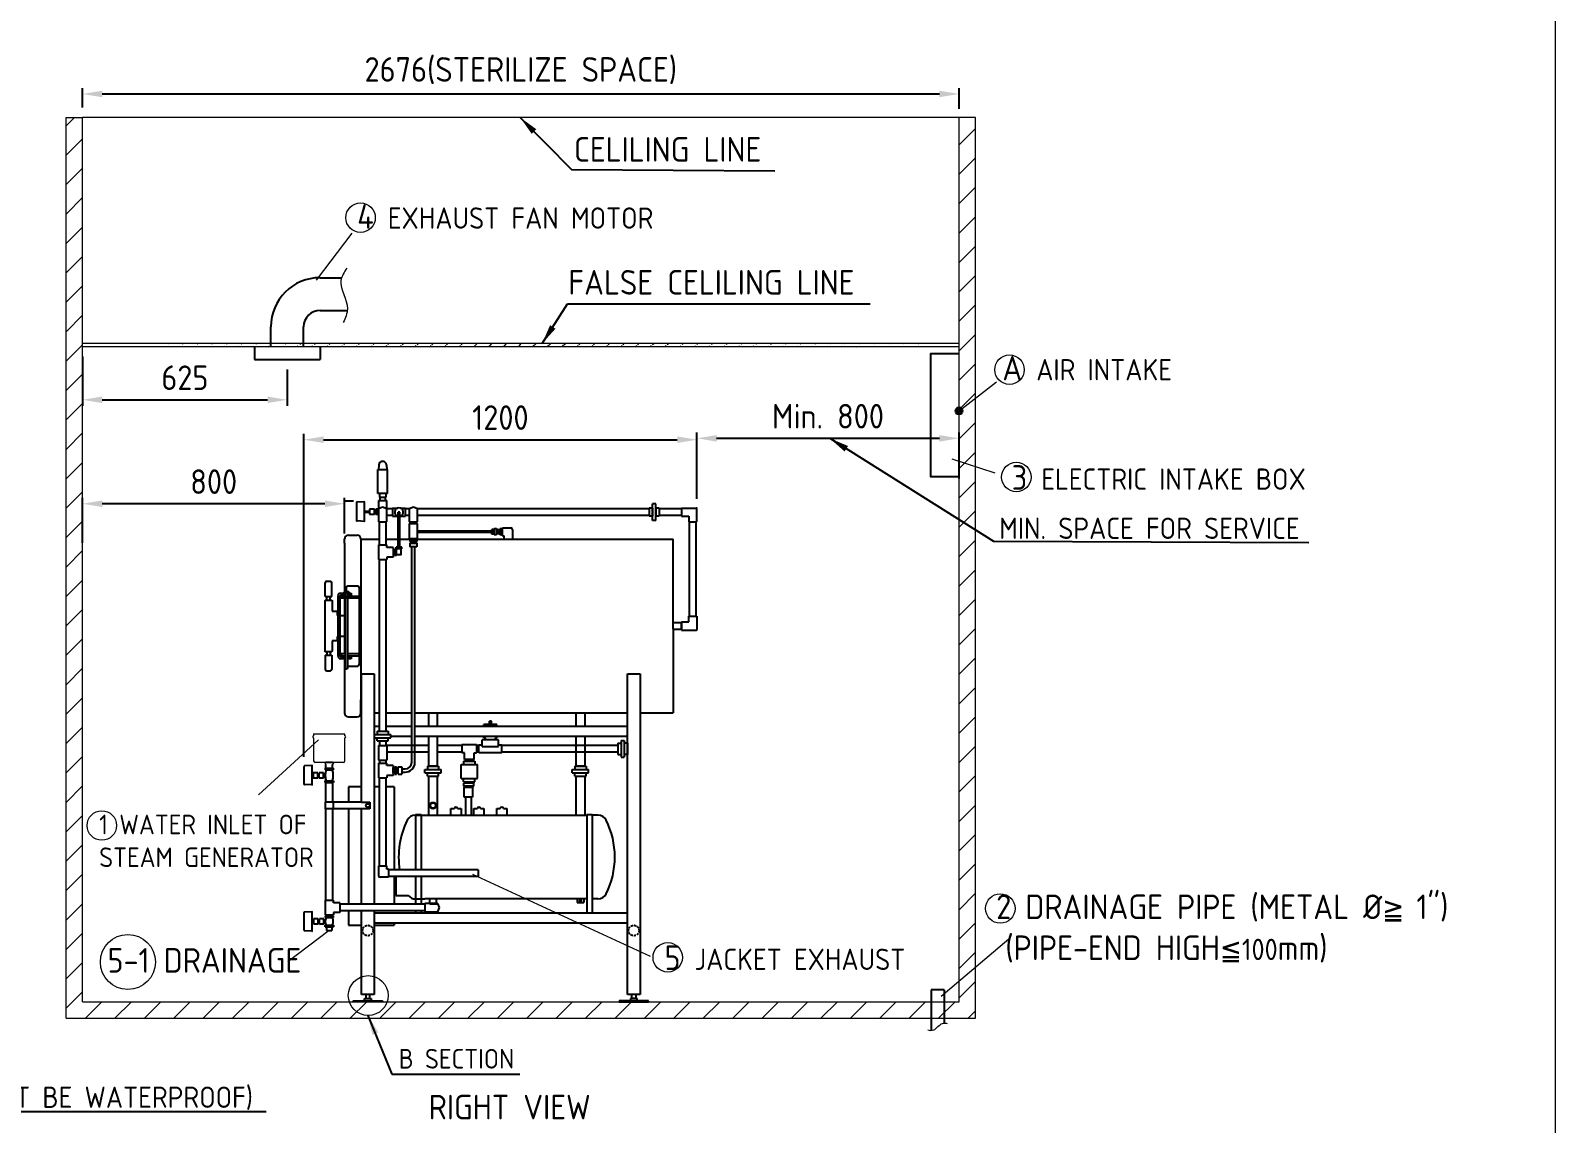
# Model space of a CAD drawing. Header units: millimetres. Extents: x -459980 to -448260, y -22120 to -13880.
# Drawn here: x -452915 to -448260, y -20024 to -16687 of the extents above; entities that cross this region are included whole.
import ezdxf

# ---------------------------------------------------------------- set-up
doc = ezdxf.new("R2010")
doc.units = ezdxf.units.MM
doc.linetypes.add('DASHED2', pattern=[9.525, 6.35, -3.175])
doc.linetypes.add('HIDDEN', pattern=[9.525, 6.35, -3.175])
doc.layers.get('0').update_dxf_attribs({"lineweight": 25})
for name, color, linetype, lineweight in [('D', 3, 'Continuous', 13), ('F', 7, 'Continuous', 15), ('H', 2, 'HIDDEN', 15), ('S', 4, 'Continuous', 15)]:
    doc.layers.add(name, color=color, linetype=linetype, lineweight=lineweight)
doc.styles.get("Standard").update_dxf_attribs({"font": 'KAIU.TTF'})
doc.styles.add('STU25', font='isocp2.shx')
doc.dimstyles.new('STU25', dxfattribs={"dimscale": 30, "dimtxt": 2.5, "dimasz": 2, "dimexe": 0.6, "dimexo": 1, "dimgap": 1, "dimtad": 1, "dimdsep": 46, "dimtxsty": 'STU25', "dimcen": 2, "dimazin": 2, "dimtfac": 1, "dimtmove": 0, "dimatfit": 3, "dimfxl": 0, "dimtolj": 1, "dimtzin": 0, "dimarcsym": 0})
doc.dimstyles.new('STU25$7', dxfattribs={"dimscale": 30, "dimtxt": 2.5, "dimasz": 2, "dimexe": 1.25, "dimexo": 0.625, "dimgap": 1, "dimtad": 0, "dimdec": 4, "dimdsep": 46, "dimtxsty": 'STU25', "dimcen": 2.5, "dimazin": 2, "dimtfac": 1, "dimtdec": 4, "dimtmove": 0, "dimatfit": 3, "dimfxl": 0, "dimtolj": 1, "dimtzin": 0, "dimarcsym": 0})

# ---------------------------------------------------------------- blocks, each defined once
blk = doc.blocks.new('*D1')
at = {"layer": 'D', "color": 0, "linetype": 'Continuous', "lineweight": -2}
for p, q in [((-452080.8, -18904.3), (-452080.8, -17918.6)), ((-450880.8, -18117.2), (-450880.8, -17918.6)), ((-452020.8, -17936.6), (-450940.8, -17936.6))]:
    blk.add_line(p, q, dxfattribs=at)
at = {"layer": 'D', "color": 0}
for points in [[(-452020.8, -17926.6), (-452020.8, -17946.6), (-452080.8, -17936.6)], [(-450940.8, -17946.6), (-450940.8, -17926.6), (-450880.8, -17936.6)]]:
    blk.add_solid(points, dxfattribs=at)
at = {"layer": 'Defpoints', "color": 0}
for p in [(-450880.8, -17936.6), (-450880.8, -18147.2), (-452080.8, -18934.3)]:
    blk.add_point(p, dxfattribs=at)
at = {"layer": 'D', "color": 0, "insert": (-451480.8, -17869.1), "char_height": 75, "attachment_point": 5, "style": 'STU25'}
blk.add_mtext('\\A1;{\\Fisocp2.shx;1200}', dxfattribs=at)
blk = doc.blocks.new('*D5')
at = {"layer": 'D', "color": 0, "linetype": 'Continuous', "lineweight": -2}
for p, q in [((-452756.5, -17682.9), (-452756.5, -17832.8)), ((-452131.5, -17722), (-452131.5, -17832.8)), ((-452696.5, -17814.8), (-452191.5, -17814.8))]:
    blk.add_line(p, q, dxfattribs=at)
at = {"layer": 'D', "color": 0}
for points in [[(-452696.5, -17804.8), (-452696.5, -17824.8), (-452756.5, -17814.8)], [(-452191.5, -17824.8), (-452191.5, -17804.8), (-452131.5, -17814.8)]]:
    blk.add_solid(points, dxfattribs=at)
at = {"layer": 'Defpoints', "color": 0}
for p in [(-452756.5, -17652.9), (-452131.5, -17692), (-452131.5, -17814.8)]:
    blk.add_point(p, dxfattribs=at)
at = {"layer": 'D', "color": 0, "insert": (-452444, -17747.3), "char_height": 75, "attachment_point": 5, "style": 'STU25'}
blk.add_mtext('\\A1;625', dxfattribs=at)
blk = doc.blocks.new('*D9')
at = {"layer": 'D', "color": 0, "lineweight": -2}
for p, q in [((-450880.8, -18117.2), (-450880.8, -17914.4)), ((-450080.8, -18055.2), (-450080.8, -17914.4)), ((-450820.8, -17932.4), (-450140.8, -17932.4))]:
    blk.add_line(p, q, dxfattribs=at)
at = {"layer": 'D', "color": 0}
for points in [[(-450820.8, -17922.4), (-450820.8, -17942.4), (-450880.8, -17932.4)], [(-450140.8, -17942.4), (-450140.8, -17922.4), (-450080.8, -17932.4)]]:
    blk.add_solid(points, dxfattribs=at)
at = {"layer": 'Defpoints', "color": 0}
for p in [(-450080.8, -17932.4), (-450080.8, -18085.2), (-450880.8, -18147.2)]:
    blk.add_point(p, dxfattribs=at)
at = {"layer": 'D', "color": 0, "insert": (-450480.8, -17864.9), "char_height": 75, "attachment_point": 5, "style": 'STU25'}
blk.add_mtext('\\A1;{\\Fisocp2.shx;Min. 800}', dxfattribs=at)
blk = doc.blocks.new('*D10')
at = {"layer": 'D', "color": 0, "lineweight": -2}
for p, q in [((-452756.5, -18251.7), (-452756.5, -18114.1)), ((-452016.5, -18132.1), (-452696.5, -18132.1)), ((-451956.5, -18222.7), (-451956.5, -18114.1))]:
    blk.add_line(p, q, dxfattribs=at)
at = {"layer": 'D', "color": 0}
for points in [[(-452696.5, -18122.1), (-452696.5, -18142.1), (-452756.5, -18132.1)], [(-452016.5, -18142.1), (-452016.5, -18122.1), (-451956.5, -18132.1)]]:
    blk.add_solid(points, dxfattribs=at)
at = {"layer": 'Defpoints', "color": 0}
for p in [(-452756.5, -18132.1), (-452756.5, -18281.7), (-451956.5, -18252.7)]:
    blk.add_point(p, dxfattribs=at)
at = {"layer": 'D', "color": 0, "insert": (-452356.1, -18064.6), "char_height": 75, "attachment_point": 5, "style": 'STU25'}
blk.add_mtext('\\A1;{\\Fisocp2.shx;800}', dxfattribs=at)
blk = doc.blocks.new('*D15')
at = {"layer": 'D', "color": 0, "lineweight": -2}
for p, q in [((-452756.5, -16922.9), (-452756.5, -16863.2)), ((-452696.5, -16881.2), (-450140.8, -16881.2)), ((-450080.8, -16926.3), (-450080.8, -16863.2))]:
    blk.add_line(p, q, dxfattribs=at)
at = {"layer": 'D', "color": 0}
for points in [[(-452696.5, -16871.2), (-452696.5, -16891.2), (-452756.5, -16881.2)], [(-450140.8, -16891.2), (-450140.8, -16871.2), (-450080.8, -16881.2)]]:
    blk.add_solid(points, dxfattribs=at)
at = {"layer": 'Defpoints', "color": 0}
for p in [(-450080.8, -16881.2), (-452756.5, -16952.9), (-450080.8, -16956.3)]:
    blk.add_point(p, dxfattribs=at)
at = {"layer": 'D', "color": 0, "insert": (-451418.6, -16810), "char_height": 75, "attachment_point": 5, "style": 'STU25'}
blk.add_mtext('\\A1;{\\Fisocp2.shx;2676(STERILIZE SPACE)}', dxfattribs=at)

msp = doc.modelspace()

# ---------------------------------------------------------------- hatches: boundary and pattern name
msp.add_hatch(color=256).paths.add_polyline_path([(-450070.001, -17848.694, 1), (-450091.522, -17848.694, 1)])
at = {"layer": 'H', "linetype": 'HIDDEN', "ltscale": 5}
h = msp.add_hatch(dxfattribs=at)
h.set_pattern_fill('ANSI31', color=256, scale=20, style=0)
h.set_pattern_definition([(45, (-218462.215, 403.095), (-44.90128, 44.90128), [])])
h.paths.add_polyline_path([(-452806.511, -19702.871), (-452806.511, -16952.871), (-452756.511, -16952.871), (-452756.511, -19652.871), (-450080.761, -19652.871), (-450080.761, -16952.871), (-450030.761, -16952.871), (-450030.761, -19702.871)])
at = {"layer": 'H'}
h = msp.add_hatch(dxfattribs=at)
h.set_pattern_fill('ANSI31', color=256, scale=10, style=0)
h.set_pattern_definition([(45, (-218743.782, -136.58), (-22.4506403, 22.4506403), [])])
edge = h.paths.add_edge_path()
edge.add_line((-450080.761, -17642.871), (-452756.511, -17642.871))
edge.add_line((-450080.761, -17652.871), (-452756.511, -17652.871))

# ---------------------------------------------------------------- linework, layer by layer
at = {"linetype": 'Continuous'}
for p, q in [((-452031.511, -17442.123), (-451965.591, -17442.123)), ((-452031.511, -17542.123), (-451948.217, -17542.123)), ((-452181.511, -17652.871), (-452181.511, -17592.123)), ((-452081.511, -17652.871), (-452081.511, -17592.123)), ((-452231.511, -17652.871), (-452231.511, -17692.014)), ((-452031.511, -17652.871), (-452031.511, -17692.014)), ((-452231.511, -17692.014), (-452031.511, -17692.014)), ((-451852.276, -18013.859), (-451853.169, -18027.742)), ((-451828.566, -18013.859), (-451827.672, -18027.742)), ((-451850.421, -18100.824), (-451850.421, -18112.182)), ((-451830.421, -18100.824), (-451830.421, -18112.182)), ((-451959.771, -18122.742), (-451929.771, -18122.742)), ((-451895.376, -18154.732), (-451880.078, -18154.732)), ((-451865.66, -18148.732), (-451880.078, -18148.732)), ((-451880.078, -18148.732), (-451880.078, -18163.732)), ((-451865.66, -18163.732), (-451865.66, -18148.732)), ((-451865.66, -18150.732), (-451861.312, -18150.732)), ((-451854.598, -18148.732), (-451861.312, -18148.732)), ((-451861.312, -18163.732), (-451861.312, -18148.732)), ((-451854.598, -18163.732), (-451854.598, -18148.732)), ((-451854.598, -18150.732), (-451852.921, -18150.732)), ((-451852.921, -18122.182), (-451852.921, -18187.742)), ((-451840.421, -18142.742), (-451852.921, -18147.742)), ((-451850.421, -18112.182), (-451830.421, -18112.182)), ((-451850.421, -18122.182), (-451830.421, -18122.182)), ((-451848.421, -18112.182), (-451848.421, -18122.182)), ((-451827.921, -18147.742), (-451840.421, -18142.742)), ((-451832.421, -18112.182), (-451832.421, -18122.182)), ((-451832.421, -18112.182), (-451832.421, -18122.182)), ((-451827.921, -18187.742), (-451827.921, -18122.182)), ((-451810.421, -18147.742), (-451827.921, -18147.742)), ((-451815.421, -18147.742), (-451827.921, -18147.742)), ((-451810.421, -18145.242), (-451810.421, -18170.242)), ((-451810.421, -18145.242), (-451794.639, -18145.242)), ((-451786.203, -18145.242), (-451770.421, -18145.242)), ((-451770.421, -18170.242), (-451770.421, -18145.242)), ((-451759.011, -18147.742), (-451770.421, -18147.742)), ((-451746.511, -18142.742), (-451759.011, -18147.742)), ((-451759.011, -18147.742), (-451759.011, -18172.742)), ((-451759.011, -18147.742), (-451759.011, -18187.742)), ((-451734.011, -18147.742), (-451746.511, -18142.742)), ((-451026.313, -18147.742), (-451734.011, -18147.742)), ((-451734.011, -18187.742), (-451734.011, -18147.742)), ((-451026.313, -18145.242), (-451026.313, -18170.242)), ((-451016.313, -18145.242), (-451026.313, -18145.242)), ((-451016.313, -18182.742), (-451016.313, -18132.742)), ((-451006.313, -18132.742), (-451016.313, -18132.742)), ((-451016.313, -18145.242), (-451016.313, -18170.242)), ((-451006.313, -18182.742), (-451006.313, -18132.742)), ((-450996.313, -18145.242), (-451006.313, -18145.242)), ((-451006.313, -18145.242), (-451006.313, -18170.242)), ((-450996.313, -18145.242), (-450996.313, -18170.242)), ((-450928.458, -18147.742), (-450996.313, -18147.742)), ((-450928.458, -18145.242), (-450882.761, -18145.242)), ((-450928.458, -18145.242), (-450928.458, -18170.242)), ((-450880.761, -18187.357), (-450880.761, -18147.242)), ((-451895.376, -18157.732), (-451880.078, -18157.732)), ((-451880.078, -18163.732), (-451865.66, -18163.732)), ((-451865.66, -18161.732), (-451861.312, -18161.732)), ((-451861.312, -18163.732), (-451854.598, -18163.732)), ((-451854.598, -18161.732), (-451852.921, -18161.732)), ((-451852.921, -18187.742), (-451827.921, -18187.742)), ((-451810.421, -18167.742), (-451827.921, -18167.742)), ((-451810.421, -18170.242), (-451794.639, -18170.242)), ((-451792.921, -18264.501), (-451792.921, -18157.742)), ((-451787.921, -18157.742), (-451792.921, -18157.742)), ((-451787.921, -18264.501), (-451787.921, -18157.742)), ((-451786.203, -18170.242), (-451770.421, -18170.242)), ((-451759.011, -18167.742), (-451770.421, -18167.742)), ((-451759.011, -18187.742), (-451734.011, -18187.742)), ((-451759.011, -18192.742), (-451734.011, -18192.742)), ((-451759.011, -18192.742), (-451759.011, -18237.742)), ((-451756.511, -18187.742), (-451756.511, -18192.742)), ((-451736.511, -18187.742), (-451736.511, -18192.742)), ((-451026.313, -18167.742), (-451734.011, -18167.742)), ((-451734.011, -18237.742), (-451734.011, -18192.742)), ((-451016.313, -18170.242), (-451026.313, -18170.242)), ((-451006.313, -18182.742), (-451016.313, -18182.742)), ((-450996.313, -18170.242), (-451006.313, -18170.242)), ((-450928.458, -18167.742), (-450996.313, -18167.742)), ((-450928.458, -18170.242), (-450905.761, -18170.242)), ((-450905.761, -18170.242), (-450905.761, -18187.357)), ((-450905.761, -18187.357), (-450880.761, -18187.357)), ((-450903.261, -18475.628), (-450903.261, -18187.339)), ((-450883.261, -18475.628), (-450883.261, -18187.339)), ((-450883.261, -18187.357), (-450880.761, -18187.357)), ((-451906.511, -18240.242), (-451850.421, -18240.242)), ((-451830.421, -18240.242), (-451754.896, -18240.242)), ((-451759.011, -18237.742), (-451734.011, -18237.742)), ((-451757.575, -18242.742), (-451735.603, -18242.742)), ((-451757.575, -18242.742), (-451757.575, -18247.742)), ((-451735.603, -18247.742), (-451757.575, -18247.742)), ((-451754.896, -18237.742), (-451754.896, -18242.742)), ((-451754.896, -18242.742), (-451737.678, -18242.742)), ((-451754.896, -18247.742), (-451754.896, -18252.742)), ((-451737.678, -18237.742), (-451737.678, -18242.742)), ((-451737.678, -18240.242), (-450953.762, -18240.242)), ((-451737.678, -18247.742), (-451737.678, -18252.742)), ((-451735.603, -18242.742), (-451735.603, -18247.742)), ((-451507.03, -18215.318), (-451734.011, -18215.318)), ((-451507.03, -18220.318), (-451734.011, -18220.318)), ((-451500.603, -18210.729), (-451507.03, -18210.729)), ((-451507.03, -18224.906), (-451507.03, -18210.729)), ((-451500.603, -18224.906), (-451507.03, -18224.906)), ((-451500.603, -18224.906), (-451500.603, -18210.729)), ((-451499.379, -18212.742), (-451500.603, -18212.742)), ((-451499.379, -18222.742), (-451500.603, -18222.742)), ((-451499.379, -18226.492), (-451499.379, -18208.992)), ((-451492.952, -18208.992), (-451499.379, -18208.992)), ((-451492.952, -18226.492), (-451499.379, -18226.492)), ((-451492.952, -18226.492), (-451492.952, -18208.992)), ((-451491.729, -18212.742), (-451492.952, -18212.742)), ((-451491.729, -18222.742), (-451492.952, -18222.742)), ((-451491.729, -18224.151), (-451491.729, -18211.182)), ((-451487.87, -18211.182), (-451491.729, -18211.182)), ((-451487.87, -18224.151), (-451491.729, -18224.151)), ((-451487.87, -18224.151), (-451487.87, -18211.182)), ((-451482.87, -18212.742), (-451487.87, -18212.742)), ((-451482.87, -18222.742), (-451487.87, -18222.742)), ((-451479.011, -18208.992), (-451482.87, -18208.992)), ((-451482.87, -18226.492), (-451482.87, -18208.992)), ((-451479.011, -18226.492), (-451482.87, -18226.492)), ((-451479.011, -18226.492), (-451479.011, -18208.992)), ((-451474.011, -18212.742), (-451479.011, -18212.742)), ((-451474.011, -18222.742), (-451479.011, -18222.742)), ((-451474.011, -18230.242), (-451474.011, -18205.242)), ((-450953.762, -18515.242), (-450953.762, -18240.242)), ((-451852.921, -18257.742), (-451827.921, -18257.742)), ((-451852.921, -18257.742), (-451852.921, -18302.742)), ((-451827.921, -18265.242), (-451827.921, -18257.742)), ((-451807.921, -18265.242), (-451827.921, -18265.242)), ((-451807.921, -18295.242), (-451827.921, -18295.242)), ((-451827.921, -18295.242), (-451827.921, -18302.742)), ((-451807.921, -18265.242), (-451807.921, -18295.242)), ((-451807.921, -18273.242), (-451802.921, -18273.242)), ((-451807.921, -18273.242), (-451807.921, -18287.242)), ((-451807.921, -18287.242), (-451802.921, -18287.242)), ((-451802.921, -18271.242), (-451797.921, -18271.242)), ((-451802.921, -18289.242), (-451802.921, -18271.242)), ((-451802.921, -18289.242), (-451797.921, -18289.242)), ((-451781.421, -18264.501), (-451799.421, -18264.501)), ((-451799.421, -18269.501), (-451799.421, -18264.501)), ((-451781.421, -18269.501), (-451799.421, -18269.501)), ((-451797.921, -18289.242), (-451797.921, -18271.242)), ((-451797.921, -18273.242), (-451797.421, -18273.242)), ((-451797.921, -18287.242), (-451785.421, -18287.242)), ((-451797.421, -18273.242), (-451797.421, -18269.501)), ((-451783.421, -18285.242), (-451783.421, -18269.501)), ((-451781.421, -18269.501), (-451781.421, -18264.501)), ((-451757.575, -18252.742), (-451735.603, -18252.742)), ((-451757.575, -18252.742), (-451757.575, -18263.62)), ((-451735.603, -18263.62), (-451757.575, -18263.62)), ((-451754.896, -18252.742), (-451737.678, -18252.742)), ((-451751.628, -18921.535), (-451751.628, -18263.62)), ((-451741.628, -18921.535), (-451741.628, -18263.62)), ((-451735.603, -18252.742), (-451735.603, -18263.62)), ((-451852.921, -18302.742), (-451827.921, -18302.742)), ((-452015.975, -18415.727), (-452015.975, -18373.52)), ((-452010.975, -18368.52), (-451999.975, -18368.52)), ((-451994.975, -18415.727), (-451994.975, -18373.52)), ((-452015.475, -18426.492), (-452016.975, -18427.992)), ((-452016.975, -18427.992), (-452016.975, -18582.492)), ((-452015.975, -18415.727), (-451994.975, -18415.727)), ((-452015.475, -18426.492), (-451995.475, -18426.492)), ((-452010.225, -18426.492), (-452010.225, -18415.727)), ((-452000.725, -18426.492), (-452000.725, -18415.727)), ((-451995.475, -18426.492), (-451993.975, -18427.992)), ((-451993.975, -18427.992), (-451993.975, -18460.242)), ((-451976.511, -18597.242), (-451976.511, -18413.242)), ((-451970.511, -18413.242), (-451970.511, -18597.242)), ((-451970.511, -18413.742), (-451970.511, -18413.742)), ((-451968.511, -18405.242), (-451936.511, -18405.242)), ((-451953.938, -18411.242), (-451968.511, -18411.242)), ((-451957.478, -18401.206), (-451958.02, -18401.748)), ((-451958.02, -18404.7), (-451958.02, -18401.748)), ((-451958.02, -18404.7), (-451957.478, -18405.242)), ((-451943.545, -18401.206), (-451957.478, -18401.206)), ((-451943.545, -18405.242), (-451957.478, -18405.242)), ((-451953.938, -18632.452), (-451953.938, -18405.242)), ((-451947.085, -18632.452), (-451947.085, -18405.242)), ((-451936.511, -18411.242), (-451947.085, -18411.242)), ((-451943.545, -18401.206), (-451943.002, -18401.748)), ((-451943.002, -18404.7), (-451943.545, -18405.242)), ((-451943.002, -18404.7), (-451943.002, -18401.748)), ((-451936.511, -18405.242), (-451936.511, -18411.242)), ((-451993.975, -18460.242), (-451980.475, -18460.242)), ((-451978.975, -18461.742), (-451980.475, -18460.242)), ((-451978.975, -18461.742), (-451978.975, -18472.742)), ((-451978.975, -18472.742), (-451976.511, -18472.742)), ((-451970.511, -18472.742), (-451956.511, -18472.742)), ((-450905.761, -18492.742), (-450905.761, -18475.628)), ((-450905.761, -18475.628), (-450880.761, -18475.628)), ((-450883.261, -18475.628), (-450880.761, -18475.628)), ((-450880.761, -18475.628), (-450880.761, -18515.742)), ((-450953.762, -18515.242), (-450953.762, -18770.242)), ((-450928.458, -18492.742), (-450905.761, -18492.742)), ((-450928.458, -18492.742), (-450928.458, -18517.742)), ((-450928.458, -18517.742), (-450882.761, -18517.742)), ((-451980.475, -18550.242), (-451993.975, -18550.242)), ((-451993.975, -18550.242), (-451993.975, -18582.492)), ((-451980.475, -18550.242), (-451978.975, -18548.742)), ((-451978.975, -18537.742), (-451978.975, -18548.742)), ((-451976.511, -18537.742), (-451978.975, -18537.742)), ((-451956.511, -18537.742), (-451970.511, -18537.742)), ((-452015.475, -18583.992), (-452016.975, -18582.492)), ((-452015.975, -18594.758), (-452015.975, -18636.964)), ((-452015.975, -18594.758), (-451994.975, -18594.758)), ((-451995.475, -18583.992), (-452015.475, -18583.992)), ((-452010.225, -18583.992), (-452010.225, -18594.758)), ((-452000.725, -18583.992), (-452000.725, -18594.758)), ((-451995.475, -18583.992), (-451993.975, -18582.492)), ((-451994.975, -18594.758), (-451994.975, -18636.964)), ((-451970.511, -18597.742), (-451970.511, -18597.742)), ((-451953.938, -18599.242), (-451968.511, -18599.242)), ((-451953.938, -18605.242), (-451968.511, -18605.242)), ((-451936.511, -18599.242), (-451947.085, -18599.242)), ((-451936.511, -18605.242), (-451947.085, -18605.242)), ((-451936.511, -18599.242), (-451936.511, -18605.242)), ((-452010.975, -18641.964), (-451999.975, -18641.964)), ((-451953.396, -18636.479), (-451953.938, -18632.452)), ((-451953.396, -18636.479), (-451950.511, -18636.479)), ((-451947.627, -18636.479), (-451950.511, -18636.479)), ((-451947.627, -18636.479), (-451947.085, -18632.452)), ((-451904.565, -19043.532), (-451904.565, -18650.871)), ((-451904.565, -18650.871), (-451866.565, -18650.871)), ((-451866.565, -18650.871), (-451866.565, -19354.864)), ((-451092.565, -19629.871), (-451092.565, -18650.871)), ((-451092.565, -18650.871), (-451054.565, -18650.871)), ((-451054.565, -18650.871), (-451054.565, -19629.871)), ((-451866.565, -18770.242), (-451850.421, -18770.242)), ((-451830.421, -18770.242), (-451751.628, -18770.242)), ((-451741.628, -18770.242), (-451092.565, -18770.242)), ((-451531.293, -18810.871), (-451531.293, -18806.233)), ((-451491.293, -18806.233), (-451531.293, -18806.233)), ((-451508.293, -18796.233), (-451514.293, -18796.233)), ((-451514.293, -18806.233), (-451514.293, -18796.233)), ((-451508.293, -18806.233), (-451508.293, -18796.233)), ((-451491.293, -18810.871), (-451491.293, -18806.233)), ((-451054.565, -18770.242), (-450953.762, -18770.242)), ((-451866.565, -18810.871), (-451850.421, -18810.871)), ((-451865.421, -18842.871), (-451866.565, -18842.871)), ((-451865.421, -18846.233), (-451865.421, -18836.233)), ((-451857.421, -18826.233), (-451857.421, -18836.233)), ((-451857.421, -18856.233), (-451857.421, -18846.233)), ((-451830.421, -18810.871), (-451751.628, -18810.871)), ((-451823.421, -18826.233), (-451823.421, -18836.233)), ((-451823.421, -18856.233), (-451823.421, -18846.233)), ((-451815.421, -18846.233), (-451815.421, -18836.233)), ((-451751.628, -18842.871), (-451815.421, -18842.871)), ((-451741.628, -18810.871), (-451092.565, -18810.871)), ((-451092.565, -18842.871), (-451741.628, -18842.871)), ((-451536.293, -18862.742), (-451536.293, -18852.742)), ((-451486.293, -18852.742), (-451536.293, -18852.742)), ((-451531.293, -18846.233), (-451531.293, -18842.871)), ((-451526.293, -18846.233), (-451531.293, -18846.233)), ((-451526.293, -18852.742), (-451526.293, -18846.233)), ((-451491.293, -18846.233), (-451496.293, -18846.233)), ((-451496.293, -18852.742), (-451496.293, -18846.233)), ((-451491.293, -18846.233), (-451491.293, -18842.871)), ((-451486.293, -18862.742), (-451486.293, -18852.742)), ((-451852.921, -18856.233), (-451827.921, -18856.233)), ((-451852.921, -18869.577), (-451852.921, -18914.577)), ((-451852.921, -18869.577), (-451827.921, -18869.577)), ((-451850.421, -18856.233), (-451850.421, -18869.577)), ((-451830.421, -18856.233), (-451830.421, -18869.577)), ((-451827.921, -18869.577), (-451827.921, -18914.577)), ((-451699.511, -18870.242), (-451827.921, -18870.242)), ((-451699.511, -18890.242), (-451827.921, -18890.242)), ((-451598.37, -18870.242), (-451673.511, -18870.242)), ((-451598.37, -18890.242), (-451673.511, -18890.242)), ((-451553.87, -18867.742), (-451598.37, -18867.742)), ((-451598.37, -18867.742), (-451598.37, -18892.742)), ((-451590.87, -18892.742), (-451598.37, -18892.742)), ((-451590.87, -18912.742), (-451590.87, -18892.742)), ((-451561.37, -18892.742), (-451553.87, -18892.742)), ((-451561.37, -18912.742), (-451561.37, -18892.742)), ((-451553.87, -18867.742), (-451553.87, -18892.742)), ((-451546.293, -18870.242), (-451553.87, -18870.242)), ((-451546.293, -18890.242), (-451553.87, -18890.242)), ((-451546.293, -18867.742), (-451536.293, -18867.742)), ((-451546.293, -18892.742), (-451546.293, -18867.742)), ((-451476.293, -18892.742), (-451546.293, -18892.742)), ((-451536.293, -18872.742), (-451536.293, -18862.742)), ((-451536.293, -18872.742), (-451486.293, -18872.742)), ((-451486.293, -18872.742), (-451486.293, -18862.742)), ((-451486.293, -18867.742), (-451476.293, -18867.742)), ((-451476.293, -18892.742), (-451476.293, -18867.742)), ((-451122.565, -18870.242), (-451476.293, -18870.242)), ((-451122.565, -18890.242), (-451476.293, -18890.242)), ((-451122.565, -18863.242), (-451112.565, -18863.242)), ((-451122.565, -18897.242), (-451112.565, -18897.242)), ((-451112.565, -18855.242), (-451102.565, -18855.242)), ((-451092.565, -18863.242), (-451102.565, -18863.242)), ((-451092.565, -18897.242), (-451102.565, -18897.242)), ((-452015.792, -18939.178), (-452015.792, -18944.178)), ((-452015.792, -18939.178), (-451990.792, -18939.178)), ((-452015.792, -18944.178), (-451990.792, -18944.178)), ((-452013.442, -18937.774), (-452013.442, -18928.174)), ((-452013.442, -18939.178), (-451993.142, -18939.178)), ((-451993.142, -18937.774), (-451993.142, -18928.174)), ((-451990.792, -18944.178), (-451990.792, -18939.178)), ((-451852.921, -18914.577), (-451827.921, -18914.577)), ((-451852.921, -18923.733), (-451852.921, -18968.733)), ((-451852.921, -18923.733), (-451827.921, -18923.733)), ((-451850.421, -18914.577), (-451850.421, -18923.733)), ((-451830.421, -18914.577), (-451830.421, -18923.733)), ((-451827.921, -18931.233), (-451827.921, -18923.733)), ((-451807.921, -18931.233), (-451827.921, -18931.233)), ((-451807.921, -18931.233), (-451807.921, -18961.233)), ((-451807.921, -18954.842), (-451807.921, -18937.623)), ((-451807.921, -18937.623), (-451802.921, -18937.623)), ((-451807.921, -18939.233), (-451807.921, -18953.233)), ((-451802.921, -18957.521), (-451802.921, -18935.549)), ((-451802.921, -18935.549), (-451797.921, -18935.549)), ((-451802.921, -18954.842), (-451802.921, -18937.623)), ((-451797.921, -18935.549), (-451797.921, -18957.521)), ((-451797.921, -18937.623), (-451792.921, -18937.623)), ((-451792.921, -18957.521), (-451792.921, -18935.549)), ((-451792.921, -18935.549), (-451782.043, -18935.549)), ((-451792.921, -18954.842), (-451792.921, -18937.623)), ((-451782.043, -18935.549), (-451782.043, -18957.521)), ((-451782.043, -18941.535), (-451771.628, -18941.535)), ((-451711.511, -18953.572), (-451711.511, -18943.572)), ((-451703.511, -18933.572), (-451703.511, -18943.572)), ((-451669.511, -18933.572), (-451669.511, -18943.572)), ((-451661.511, -18953.572), (-451661.511, -18943.572)), ((-451601.12, -18970.518), (-451601.12, -18927.742)), ((-451593.12, -18917.742), (-451593.12, -18927.742)), ((-451561.37, -18912.742), (-451590.87, -18912.742)), ((-451559.12, -18917.742), (-451559.12, -18927.742)), ((-451551.12, -18970.518), (-451551.12, -18927.742)), ((-451261.511, -18953.572), (-451261.511, -18943.572)), ((-451253.511, -18933.572), (-451253.511, -18943.572)), ((-451219.511, -18933.572), (-451219.511, -18943.572)), ((-451211.511, -18953.572), (-451211.511, -18943.572)), ((-451112.565, -18905.242), (-451102.565, -18905.242)), ((-452055.761, -18959.346), (-452052.503, -18959.346)), ((-452055.761, -18962.346), (-452052.503, -18962.346)), ((-452052.503, -18953.346), (-452052.503, -18968.346)), ((-452038.085, -18953.346), (-452052.503, -18953.346)), ((-452052.503, -18968.346), (-452038.085, -18968.346)), ((-452038.085, -18968.346), (-452038.085, -18953.346)), ((-452038.085, -18955.346), (-452033.737, -18955.346)), ((-452038.085, -18966.346), (-452033.737, -18966.346)), ((-452033.737, -18968.346), (-452033.737, -18953.346)), ((-452020.504, -18953.346), (-452033.737, -18953.346)), ((-452033.737, -18968.346), (-452020.504, -18968.346)), ((-452020.504, -18968.346), (-452020.504, -18953.346)), ((-452020.504, -18955.346), (-452015.698, -18955.346)), ((-452020.504, -18966.346), (-452015.698, -18966.346)), ((-452015.792, -18982.514), (-452015.792, -18977.514)), ((-452015.792, -18977.514), (-451990.792, -18977.514)), ((-452015.792, -18982.514), (-451990.792, -18982.514)), ((-452015.698, -18966.346), (-452015.698, -18955.346)), ((-451990.792, -18977.514), (-451990.792, -18982.514)), ((-451852.921, -18968.733), (-451827.921, -18968.733)), ((-451807.921, -18961.233), (-451827.921, -18961.233)), ((-451827.921, -18961.233), (-451827.921, -18968.733)), ((-451807.921, -18954.842), (-451802.921, -18954.842)), ((-451802.921, -18957.521), (-451797.921, -18957.521)), ((-451797.921, -18954.842), (-451792.921, -18954.842)), ((-451792.921, -18957.521), (-451782.043, -18957.521)), ((-451782.043, -18951.535), (-451771.628, -18951.535)), ((-451703.511, -18963.572), (-451703.511, -18953.572)), ((-451669.511, -18963.572), (-451669.511, -18953.572)), ((-451563.111, -18985.518), (-451593.629, -18985.518)), ((-451593.629, -18985.518), (-451593.629, -18994.49)), ((-451593.12, -18980.518), (-451593.12, -18970.518)), ((-451568.37, -18985.518), (-451588.37, -18985.518)), ((-451563.111, -18985.518), (-451563.111, -18994.49)), ((-451559.12, -18980.518), (-451559.12, -18970.518)), ((-451253.511, -18963.572), (-451253.511, -18953.572)), ((-451219.511, -18963.572), (-451219.511, -18953.572)), ((-451944.906, -18996.371), (-451944.906, -19043.532)), ((-451904.565, -18996.371), (-451944.906, -18996.371)), ((-451850.421, -18996.371), (-451866.565, -18996.371)), ((-451804.906, -18996.371), (-451830.421, -18996.371)), ((-451804.906, -18996.371), (-451804.906, -19248.791)), ((-451593.629, -18994.49), (-451563.111, -18994.49)), ((-451591.887, -18994.49), (-451591.887, -18997.682)), ((-451591.887, -18994.49), (-451591.887, -18994.553)), ((-451591.887, -18997.682), (-451564.853, -18997.682)), ((-451564.853, -18994.49), (-451591.632, -18994.49)), ((-451590.956, -19028.063), (-451590.956, -18997.682)), ((-451566.305, -19028.063), (-451590.956, -19028.063)), ((-451569.891, -19028.063), (-451587.37, -19028.063)), ((-451587.37, -19028.063), (-451587.37, -19082.572)), ((-451569.891, -19028.063), (-451569.891, -19082.572)), ((-451566.305, -18997.682), (-451566.305, -19028.063)), ((-451564.853, -18994.49), (-451564.853, -18997.682)), ((-452013.292, -19043.532), (-452015.292, -19043.532)), ((-452015.292, -19043.532), (-452015.292, -19063.532)), ((-451879.605, -19063.532), (-452015.292, -19063.532)), ((-451904.565, -19043.532), (-452013.292, -19043.532)), ((-451991.824, -19043.532), (-451991.824, -19063.532)), ((-451944.906, -19063.532), (-451944.906, -19354.864)), ((-451904.565, -19043.532), (-451879.605, -19043.532)), ((-451904.565, -19354.864), (-451904.565, -19063.532)), ((-451879.605, -19043.532), (-451879.605, -19063.532)), ((-451711.511, -19082.572), (-451217.211, -19082.572)), ((-451852.921, -19237.307), (-451852.921, -19267.307)), ((-451852.921, -19237.307), (-451827.921, -19237.307)), ((-451827.921, -19247.307), (-451827.921, -19237.307)), ((-451822.921, -19247.307), (-451822.921, -19272.307)), ((-451548.54, -19249.807), (-451822.921, -19249.807)), ((-451548.54, -19269.807), (-451822.921, -19269.807)), ((-451804.906, -19268.791), (-451804.906, -19353.848)), ((-452015.792, -19342.364), (-451990.792, -19342.364)), ((-452015.792, -19342.364), (-452015.792, -19387.364)), ((-451990.792, -19349.864), (-451990.792, -19342.364)), ((-451970.792, -19349.864), (-451990.792, -19349.864)), ((-451970.792, -19349.864), (-451970.792, -19379.864)), ((-451711.411, -19354.864), (-451970.792, -19354.864)), ((-451217.211, -19338.572), (-451711.511, -19338.572)), ((-451671.411, -19352.364), (-451711.411, -19352.364)), ((-451711.411, -19352.364), (-451711.411, -19377.364)), ((-451671.411, -19354.684), (-451696.411, -19354.684)), ((-451666.411, -19364.864), (-451671.411, -19352.364)), ((-451671.411, -19377.364), (-451666.411, -19364.864)), ((-452055.761, -19405.578), (-452051.769, -19405.578)), ((-452055.761, -19408.578), (-452051.769, -19408.578)), ((-452051.769, -19399.578), (-452051.769, -19414.578)), ((-452037.35, -19399.578), (-452051.769, -19399.578)), ((-452037.35, -19414.578), (-452037.35, -19399.578)), ((-452037.35, -19401.578), (-452033.003, -19401.578)), ((-452037.35, -19412.578), (-452033.003, -19412.578)), ((-452019.77, -19399.578), (-452033.003, -19399.578)), ((-452033.003, -19414.578), (-452033.003, -19399.578)), ((-452019.77, -19414.578), (-452019.77, -19399.578)), ((-452019.77, -19401.578), (-452014.964, -19401.578)), ((-452019.77, -19412.578), (-452014.964, -19412.578)), ((-452015.792, -19387.364), (-451990.792, -19387.364)), ((-452015.792, -19390.364), (-451990.792, -19390.364)), ((-452015.792, -19390.364), (-452015.792, -19395.364)), ((-452015.792, -19395.364), (-451990.792, -19395.364)), ((-452013.292, -19387.364), (-452013.292, -19390.364)), ((-451993.292, -19387.364), (-451993.292, -19390.364)), ((-451970.792, -19379.864), (-451990.792, -19379.864)), ((-451990.792, -19379.864), (-451990.792, -19387.364)), ((-451990.792, -19395.364), (-451990.792, -19390.364)), ((-451711.411, -19374.864), (-451970.792, -19374.864)), ((-451944.906, -19374.864), (-451944.906, -19418.871)), ((-451904.565, -19629.871), (-451904.565, -19374.864)), ((-451866.565, -19374.864), (-451866.565, -19629.871)), ((-451866.565, -19380.871), (-451092.565, -19380.871)), ((-451092.565, -19412.871), (-451866.565, -19412.871)), ((-451804.906, -19412.871), (-451804.906, -19418.871)), ((-451711.411, -19377.364), (-451671.411, -19377.364)), ((-452051.769, -19414.578), (-452037.35, -19414.578)), ((-452033.003, -19414.578), (-452019.77, -19414.578)), ((-452015.792, -19423.791), (-452015.792, -19418.791)), ((-452015.792, -19418.791), (-451990.792, -19418.791)), ((-452015.792, -19423.791), (-451990.792, -19423.791)), ((-452011.292, -19423.791), (-452011.292, -19434.932)), ((-452011.292, -19434.932), (-451995.292, -19434.932)), ((-451995.292, -19423.791), (-451995.292, -19434.932)), ((-451990.792, -19418.791), (-451990.792, -19423.791)), ((-451944.906, -19418.871), (-451904.565, -19418.871)), ((-451866.565, -19418.871), (-451804.906, -19418.871)), ((-451866.565, -19629.871), (-451904.565, -19629.871)), ((-451895.957, -19641.871), (-451875.172, -19641.871)), ((-451895.957, -19649.871), (-451895.957, -19641.871)), ((-451891.565, -19629.871), (-451891.565, -19641.871)), ((-451879.565, -19641.871), (-451879.565, -19629.871)), ((-451875.172, -19641.871), (-451875.172, -19649.871)), ((-451054.565, -19629.871), (-451092.565, -19629.871)), ((-451063.172, -19641.871), (-451083.957, -19641.871)), ((-451083.957, -19641.871), (-451083.957, -19649.871)), ((-451079.565, -19641.871), (-451079.565, -19629.871)), ((-451067.565, -19629.871), (-451067.565, -19641.871)), ((-451063.172, -19649.871), (-451063.172, -19641.871)), ((-450125.761, -19616.319), (-450165.761, -19616.319)), ((-450165.761, -19616.319), (-450165.761, -19739.576)), ((-450125.761, -19616.319), (-450125.761, -19717.743)), ((-451930.065, -19649.871), (-451841.065, -19649.871)), ((-451930.065, -19652.871), (-451930.065, -19649.871)), ((-451841.065, -19652.871), (-451930.065, -19652.871)), ((-451029.065, -19649.871), (-451118.065, -19649.871)), ((-451118.065, -19649.871), (-451118.065, -19652.871)), ((-451118.065, -19652.871), (-451029.065, -19652.871)), ((-451029.065, -19652.871), (-451029.065, -19649.871))]:
    msp.add_line(p, q, dxfattribs=at)
for p, q in [((-451855.421, -18100.824), (-451855.421, -18027.742)), ((-451855.421, -18027.742), (-451825.421, -18027.742)), ((-451825.421, -18100.824), (-451825.421, -18027.742)), ((-451825.421, -18100.824), (-451855.421, -18100.824)), ((-451852.921, -18122.182), (-451827.921, -18122.182)), ((-451850.421, -18257.742), (-451850.421, -18187.742)), ((-451850.421, -18187.742), (-451830.421, -18187.742)), ((-451830.421, -18187.742), (-451830.421, -18257.742)), ((-451956.511, -18252.742), (-451956.511, -18239.742)), ((-451944.511, -18227.742), (-451918.511, -18227.742)), ((-451906.511, -18239.742), (-451906.511, -18280.242)), ((-451474.011, -18205.242), (-451449.011, -18205.242)), ((-451474.011, -18230.242), (-451469.011, -18230.242)), ((-451469.011, -18240.242), (-451469.011, -18230.242)), ((-451444.011, -18210.242), (-451444.011, -18240.242)), ((-451444.011, -18222.242), (-451444.011, -18240.242)), ((-451956.511, -18252.742), (-451956.511, -18401.206)), ((-451906.511, -18260.242), (-451906.511, -18750.242)), ((-451850.421, -18826.233), (-451850.421, -18302.742)), ((-451830.421, -18302.742), (-451830.421, -18826.233)), ((-451951.511, -18388.033), (-451951.511, -18401.206)), ((-451946.511, -18383.033), (-451916.511, -18383.033)), ((-451911.511, -18388.033), (-451911.511, -18622.451)), ((-451956.511, -18411.242), (-451956.511, -18414.242)), ((-451956.511, -18420.242), (-451956.511, -18590.242)), ((-450928.458, -18495.242), (-450953.762, -18495.242)), ((-450953.762, -18515.242), (-450928.458, -18515.242)), ((-450928.458, -18515.242), (-450928.458, -18495.242)), ((-451956.511, -18596.242), (-451956.511, -18599.242)), ((-451956.511, -18605.242), (-451956.511, -18757.742)), ((-451946.511, -18627.451), (-451916.511, -18627.451)), ((-451956.511, -18757.742), (-451956.511, -18770.742)), ((-451906.511, -18770.742), (-451906.511, -18730.242)), ((-451944.511, -18782.742), (-451918.511, -18782.742)), ((-451699.511, -18810.871), (-451699.511, -18770.242)), ((-451673.511, -18770.242), (-451673.511, -18810.871)), ((-451249.511, -18810.871), (-451249.511, -18770.242)), ((-451223.511, -18770.242), (-451223.511, -18810.871)), ((-451865.421, -18836.233), (-451815.421, -18836.233)), ((-451865.421, -18846.233), (-451815.421, -18846.233)), ((-451857.421, -18826.233), (-451823.421, -18826.233)), ((-451699.511, -18933.572), (-451699.511, -18842.871)), ((-451673.511, -18842.871), (-451673.511, -18933.572)), ((-451249.511, -18933.572), (-451249.511, -18842.871)), ((-451223.511, -18842.871), (-451223.511, -18933.572)), ((-451857.421, -18856.233), (-451823.421, -18856.233)), ((-451122.565, -18863.242), (-451122.565, -18897.242)), ((-451112.565, -18855.242), (-451112.565, -18905.242)), ((-451102.565, -18855.242), (-451102.565, -18905.242)), ((-451092.565, -18863.242), (-451092.565, -18897.242)), ((-452003.292, -18921.694), (-452013.442, -18921.694)), ((-452013.442, -18937.774), (-452013.442, -18939.178)), ((-451993.142, -18921.694), (-452003.292, -18921.694)), ((-451993.142, -18939.178), (-451993.142, -18937.774)), ((-451711.511, -18943.572), (-451661.511, -18943.572)), ((-451703.511, -18933.572), (-451669.511, -18933.572)), ((-451673.511, -18933.572), (-451699.511, -18933.572)), ((-451601.12, -18927.742), (-451551.12, -18927.742)), ((-451593.12, -18917.742), (-451559.12, -18917.742)), ((-451563.12, -18917.742), (-451589.12, -18917.742)), ((-451586.12, -18917.742), (-451586.12, -18912.742)), ((-451566.12, -18912.742), (-451566.12, -18917.742)), ((-451261.511, -18943.572), (-451211.511, -18943.572)), ((-451253.511, -18933.572), (-451219.511, -18933.572)), ((-451223.511, -18933.572), (-451249.511, -18933.572)), ((-451223.511, -18933.572), (-451249.511, -18933.572)), ((-452013.292, -19043.532), (-452013.292, -18972.915)), ((-451993.292, -18972.915), (-451993.292, -19043.532)), ((-451850.421, -19237.307), (-451850.421, -18968.733)), ((-451830.421, -18968.733), (-451830.421, -19237.307)), ((-451711.511, -18953.572), (-451661.511, -18953.572)), ((-451703.511, -18963.572), (-451669.511, -18963.572)), ((-451699.511, -19081.572), (-451699.511, -18963.572)), ((-451673.511, -18963.572), (-451673.511, -19081.572)), ((-451601.12, -18970.518), (-451551.12, -18970.518)), ((-451593.12, -18980.518), (-451559.12, -18980.518)), ((-451588.37, -18985.518), (-451588.37, -18980.518)), ((-451568.37, -18980.518), (-451568.37, -18985.518)), ((-451261.511, -18953.572), (-451211.511, -18953.572)), ((-451253.511, -18963.572), (-451219.511, -18963.572)), ((-451249.511, -18963.572), (-451223.511, -18963.572)), ((-451249.511, -19081.572), (-451249.511, -18963.572)), ((-451223.511, -18963.572), (-451223.511, -19081.572)), ((-452013.292, -19342.364), (-452013.292, -19063.532)), ((-451993.292, -19063.532), (-451993.292, -19342.364)), ((-451740.203, -19080.572), (-451740.203, -19249.807)), ((-451740.203, -19080.572), (-451723.203, -19080.572)), ((-451723.203, -19080.572), (-451723.203, -19249.807)), ((-451632.011, -19062.572), (-451621.18, -19062.572)), ((-451632.011, -19081.572), (-451632.011, -19062.572)), ((-451611.843, -19062.572), (-451601.011, -19062.572)), ((-451601.011, -19062.572), (-451601.011, -19081.572)), ((-451562.011, -19062.572), (-451551.18, -19062.572)), ((-451562.011, -19081.572), (-451562.011, -19062.572)), ((-451541.843, -19062.572), (-451531.011, -19062.572)), ((-451531.011, -19062.572), (-451531.011, -19081.572)), ((-451492.011, -19062.572), (-451481.18, -19062.572)), ((-451492.011, -19081.572), (-451492.011, -19062.572)), ((-451471.843, -19062.572), (-451461.011, -19062.572)), ((-451461.011, -19062.572), (-451461.011, -19081.572)), ((-451217.211, -19080.572), (-451217.211, -19380.871)), ((-451217.211, -19080.572), (-451200.211, -19080.572)), ((-451200.211, -19080.572), (-451200.211, -19380.871)), ((-451822.921, -19272.307), (-451847.921, -19272.307)), ((-451822.921, -19247.307), (-451827.921, -19247.307)), ((-451800.236, -19269.807), (-451800.236, -19327.572)), ((-451740.203, -19269.807), (-451740.203, -19354.864)), ((-451723.203, -19269.807), (-451723.203, -19354.864)), ((-451548.54, -19249.807), (-451548.54, -19269.807)), ((-451800.236, -19327.572), (-451762.316, -19327.572)), ((-451696.511, -19354.684), (-451696.511, -19339.572)), ((-451671.411, -19354.684), (-451691.411, -19354.684)), ((-451676.511, -19339.572), (-451676.511, -19354.684)), ((-451246.511, -19337.572), (-451246.511, -19349.572)), ((-451246.511, -19349.572), (-451226.511, -19349.572)), ((-451226.511, -19337.572), (-451226.511, -19349.572)), ((-451740.203, -19374.864), (-451740.203, -19380.871)), ((-451723.203, -19374.864), (-451723.203, -19380.871)), ((-451841.065, -19649.871), (-451841.065, -19652.871))]:
    msp.add_line(p, q)
at = {"color": 7, "linetype": 'Continuous'}
for p, q in [((-451920.376, -18129.715), (-451920.376, -18182.75)), ((-451895.902, -18126.534), (-451918.481, -18127.717)), ((-451895.376, -18185.431), (-451895.376, -18127.033)), ((-451895.902, -18185.931), (-451918.481, -18184.747)), ((-452080.761, -18934.328), (-452080.761, -18987.364)), ((-452056.288, -18931.148), (-452078.866, -18932.331)), ((-452055.761, -18990.045), (-452055.761, -18931.647)), ((-452056.288, -18990.544), (-452078.866, -18989.361)), ((-452080.761, -19380.56), (-452080.761, -19433.596)), ((-452056.288, -19377.38), (-452078.866, -19378.563)), ((-452055.761, -19436.277), (-452055.761, -19377.879)), ((-452056.288, -19436.776), (-452078.866, -19435.593))]:
    msp.add_line(p, q, dxfattribs=at)
at = {"color": 7, "linetype": 'Continuous', "lineweight": 15}
for p, q in [((-452051.292, -18834.694), (-451955.292, -18834.694)), ((-452051.292, -18834.694), (-452051.292, -18840.91)), ((-452051.292, -18846.478), (-452051.292, -18916.694)), ((-451955.292, -18840.91), (-451955.292, -18834.694)), ((-451955.292, -18916.694), (-451955.292, -18846.478)), ((-451960.292, -18921.694), (-452046.292, -18921.694))]:
    msp.add_line(p, q, dxfattribs=at)
at = {"lineweight": -3}
for p, q in [((-451740.068, -19082.572), (-451711.511, -19082.572)), ((-451182.955, -19082.572), (-451200.211, -19082.572)), ((-451740.068, -19338.572), (-451711.511, -19338.572)), ((-451182.955, -19338.572), (-451200.211, -19338.572))]:
    msp.add_line(p, q, dxfattribs=at)
at = {"linetype": 'Continuous'}
msp.add_lwpolyline([(-450080.761, -17674.824), (-450168.347, -17674.824), (-450168.347, -18048.694), (-450080.761, -18048.694)], dxfattribs=at)
msp.add_lwpolyline([(-451911.511, -18414.242), (-451911.511, -18420.242), (-451966.511, -18420.242), (-451966.511, -18414.242)], close=True)
for points in [[(-451953.938, -18590.242), (-451966.511, -18590.242), (-451966.511, -18596.242), (-451953.938, -18596.242)], [(-451947.085, -18596.242), (-451911.511, -18596.242), (-451911.511, -18590.242), (-451947.085, -18590.242)]]:
    msp.add_lwpolyline(points)
for centre, radius in [((-450080.761, -17848.694), 10.761), ((-451686.511, -19053.572), 10), ((-451686.511, -19053.572), 8), ((-451236.511, -19343.572), 2.5)]:
    msp.add_circle(centre, radius)
msp.add_circle((-451885.565, -19053.532), 5.623, dxfattribs=at)
at = {"linetype": 'DASHED2'}
for centre in [(-451885.565, -19434.871), (-451073.565, -19434.871)]:
    msp.add_circle(centre, 16, dxfattribs=at)
at = {"linetype": 'Continuous'}
for centre, radius, start, end in [((-452031.511, -17592.123), 150, 90, 180), ((-452031.511, -17592.123), 50, 90, 180), ((-451840.421, -18014.622), 11.88, 3.680791, 176.319209), ((-451790.421, -18157.742), 13.193, 280.923636, 259.076364), ((-450882.761, -18147.242), 2, 0, 90), ((-451785.421, -18285.242), 2, 270, 0), ((-452010.975, -18373.52), 5, 90, 180), ((-451999.975, -18373.52), 5, 0, 90), ((-451968.511, -18413.242), 8, 90, 180), ((-451968.511, -18413.242), 2, 90, 180), ((-450882.761, -18515.742), 2, 270, 0), ((-451968.511, -18597.242), 8, 180, 270), ((-451968.511, -18597.242), 2, 180, 270), ((-452010.975, -18636.964), 5, 180, 270), ((-451999.975, -18636.964), 5, 270, 0), ((-451972.767, -18960.846), 42.931, 157.153781, 202.846219), ((-452033.816, -18960.846), 42.931, 337.153781, 22.846219), ((-451771.628, -18921.535), 30, 270, 0), ((-451771.628, -18921.535), 20, 270, 0), ((-451616.511, -19062.572), 4.669, 0, 180), ((-451546.511, -19062.572), 4.669, 0, 180), ((-451476.511, -19062.572), 4.669, 0, 180), ((-451993.645, -19407.078), 22.053, 147.917364, 212.082636), ((-452012.938, -19407.078), 22.053, 327.917364, 32.082636)]:
    msp.add_arc(centre, radius, start, end, dxfattribs=at)
at = {"color": 7, "linetype": 'Continuous'}
for centre, radius, start, end in [((-451918.376, -18129.715), 2, 93, 180), ((-451895.876, -18127.033), 0.5, 0, 93), ((-451918.376, -18182.75), 2, 180, 267), ((-451895.876, -18185.431), 0.5, 267, 0), ((-452078.761, -18934.328), 2, 93, 180), ((-452056.261, -18931.647), 0.5, 0, 93), ((-452078.761, -18987.364), 2, 180, 267), ((-452056.261, -18990.045), 0.5, 267, 0), ((-452078.761, -19380.56), 2, 93, 180), ((-452056.261, -19377.879), 0.5, 0, 93), ((-452078.761, -19433.596), 2, 180, 267), ((-452056.261, -19436.277), 0.5, 267, 0)]:
    msp.add_arc(centre, radius, start, end, dxfattribs=at)
for centre, radius, start, end in [((-451944.511, -18239.742), 12, 90, 180), ((-451918.511, -18239.742), 12, 0, 90), ((-451449.011, -18210.242), 5, 0, 90), ((-451946.511, -18388.033), 5, 90, 180), ((-451916.511, -18388.033), 5, 0, 90), ((-451916.511, -18622.451), 5, 270, 0), ((-451944.511, -18770.742), 12, 180, 270), ((-451918.511, -18770.742), 12, 270, 0), ((-451847.921, -19267.307), 5, 180, 270)]:
    msp.add_arc(centre, radius, start, end)
at = {"color": 7, "linetype": 'Continuous', "lineweight": 15}
for centre, radius, start, end in [((-452051.292, -18843.694), 2.5, 96.15064, 263.84936), ((-452051.592, -18840.91), 0.3, 276.15064, 0), ((-452051.592, -18846.478), 0.3, 0, 83.84936), ((-451954.992, -18840.91), 0.3, 180, 263.84936), ((-451954.992, -18846.478), 0.3, 96.15064, 180), ((-451955.292, -18843.694), 2.5, 276.15064, 83.84936), ((-452046.292, -18916.694), 5, 180, 270), ((-452022.802, -18931.694), 10, 20.605558, 90), ((-451983.782, -18931.694), 10, 90, 159.394442), ((-451960.292, -18916.694), 5, 270, 0)]:
    msp.add_arc(centre, radius, start, end, dxfattribs=at)
at = {"lineweight": -3}
for centre, radius, start, end in [((-451740.068, -19110.572), 28, 90, 153.6122), ((-451182.955, -19110.572), 28, 26.3878, 90), ((-451538.511, -19210.572), 253, 153.6122, 188.921198), ((-451384.511, -19210.572), 253, 333.6122, 26.3878), ((-451740.068, -19310.572), 28, 217.383198, 270), ((-451182.955, -19310.572), 28, 270, 333.6122)]:
    msp.add_arc(centre, radius, start, end, dxfattribs=at)
at = {"layer": 'D', "linetype": 'Continuous'}
msp.add_line((-452041.815, -17450.074), (-451933.267, -17306.363), dxfattribs=at)
at = {"layer": 'D'}
for p, q in [((-450080.761, -17848.694), (-449966.682, -17760.36)), ((-450103.194, -17994.588), (-449971.481, -18037.909)), ((-452219.691, -19020.54), (-452036.467, -18852.846)), ((-451566.457, -19262.673), (-451023.829, -19512.829)), ((-452003.292, -19434.932), (-452130.109, -19530.577)), ((-450135.787, -19635.08), (-449928.96, -19460.603))]:
    msp.add_line(p, q, dxfattribs=at)
for centre, radius in [((-451907.734, -17258.877), 45), ((-449926.849, -17723.02), 45), ((-449905.899, -18050.65), 45), ((-452697.58, -19114.147), 45), ((-449954.805, -19367.518), 45), ((-452618.093, -19531.025), 84.015), ((-450969.984, -19516.859), 45), ((-451884.358, -19633.393), 60.747)]:
    msp.add_circle(centre, radius, dxfattribs=at)
for points in [[(-451949.277, -17412.546), (-451967.539, -17450.45), (-451947.872, -17536.788), (-451960.515, -17578.904)], [(-450176.425, -19738.436), (-450158.096, -19738.436), (-450131.691, -19718.567), (-450116.468, -19718.567)]]:
    msp.add_spline(points, degree=3, dxfattribs=at)
at = {"layer": 'F', "color": 6}
msp.add_lwpolyline([(-459979.862, -13880.472), (-459979.862, -22120.472), (-448259.862, -22120.472), (-448259.862, -13880.472)], close=True, dxfattribs=at)
msp.add_lwpolyline([(-459979.862, -13880.472), (-459979.862, -22120.472), (-448259.862, -22120.472), (-448259.862, -13880.472)], close=True, dxfattribs=at)
at = {"layer": 'S', "linetype": 'Continuous'}
for p, q in [((-452806.511, -19702.871), (-452806.511, -16952.871)), ((-452806.511, -16952.871), (-452756.511, -16952.871)), ((-452756.511, -19652.871), (-452756.511, -16952.871)), ((-450080.761, -16952.871), (-452756.511, -16952.871)), ((-450080.761, -19652.871), (-450080.761, -16952.871)), ((-450030.761, -16952.871), (-450080.761, -16952.871)), ((-450030.761, -19702.871), (-450030.761, -16952.871)), ((-450080.761, -17642.871), (-452756.511, -17642.871)), ((-450080.761, -17652.871), (-452756.511, -17652.871)), ((-452756.511, -19652.871), (-450080.761, -19652.871)), ((-452806.511, -19702.871), (-450030.761, -19702.871))]:
    msp.add_line(p, q, dxfattribs=at)

# ---------------------------------------------------------------- texts
at = {"layer": 'D', "color": 11, "attachment_point": 1}
for s, insert, char_height in [('{\\Fisocp2.shx;\\C3;CELILING LINE}', (-451256.128, -17012.87), 75), ('{\\Fisocp2.shx;\\C3;4 \\H0.8667x;EXHAUST FAN MOTOR}', (-451918.066, -17217.519), 75), ('{\\Fisocp2.shx;\\C3;FALSE CELILING LINE}', (-451273.616, -17418.665), 75), ('{\\Fisocp2.shx;\\C3;A \\H0.8667x;AIR INTAKE}', (-449948.565, -17680.377), 75), ('{\\Fisocp2.shx;\\C3;3 \\H0.8667x;ELECTRIC INTAKE BOX}', (-449919.889, -18014.432), 75), ('{\\Fisocp2.shx;\\C3;MIN. SPACE FOR SERVICE}', (-449958.221, -18174.544), 65), ('{\\Fisocp2.shx;\\C3;1 WATER INLET OF \\PSTEAM GENERATOR}', (-452705.733, -19081.206), 60), ('{\\Fisocp2.shx;\\C3;5 \\H0.8667x;JACKET EXHAUST}', (-450979.885, -19480.3), 75), ('{\\Fisocp2.shx;\\C3;B SECTION}', (-451791.391, -19796.305), 60), ('{\\Fisocp2.shx;\\C3;FLOOR (MUST BE WATERPROOF)}', (-453407.332, -19911.229), 65), ('{\\Fisocp2.shx;RIGHT VIEW}', (-451699.955, -19936.275), 75)]:
    msp.add_mtext(s, dxfattribs=dict(at, insert=insert, char_height=char_height))
at = {"layer": 'D', "color": 11, "char_height": 75, "attachment_point": 1, "style": 'STU25'}
for s, insert in [('{\\C3;2 DRAINAGE PIPE (METAL %%c\\f新細明體|b0|i0|c136|p16;\\H0.8667x;≧\\Fisocp2.shx; \\H1.154x;1") \\P\\f????|b0|i0|c0|p16; \\Fisocp2.shx;(PIPE-END HIGH\\f新細明體|b0|i0|c136|p16;\\H0.8667x;≦\\Fisocp2.shx;100\\H1.154x;mm)}', (-449967.257, -19324.953)), ('{\\C3;5-1 DRAINAGE }', (-452680.323, -19488.491))]:
    msp.add_mtext(s, dxfattribs=dict(at, insert=insert))

# ---------------------------------------------------------------- dimensions: what is measured, and where the dimension line sits
at = {"layer": 'D'}
dim = msp.add_linear_dim(base=(-450080.761, -16881.237), p1=(-452756.511, -16952.871), p2=(-450080.761, -16956.298), text='{\\Fisocp2.shx;<>(STERILIZE SPACE)}', dimstyle='STU25', override={"dimdec": 0}, dxfattribs=at)
dim.commit()
dim.dimension.update_dxf_attribs({"geometry": '*D15', "text_midpoint": (-451418.636, -16809.987)})
at = {"layer": 'D', "linetype": 'Continuous'}
dim = msp.add_linear_dim(base=(-452131.511, -17814.827), p1=(-452756.511, -17652.871), p2=(-452131.511, -17692.014), dimstyle='STU25', dxfattribs=at)
dim.commit()
dim.dimension.update_dxf_attribs({"geometry": '*D5', "text_midpoint": (-452444.011, -17747.327)})
at = {"layer": 'D'}
dim = msp.add_linear_dim(base=(-450080.761, -17932.38), p1=(-450880.761, -18147.242), p2=(-450080.761, -18085.229), text='{\\Fisocp2.shx;Min. <>}', dimstyle='STU25', dxfattribs=at)
dim.commit()
dim.dimension.update_dxf_attribs({"geometry": '*D9', "text_midpoint": (-450480.761, -17864.88)})
at = {"layer": 'D', "linetype": 'Continuous'}
dim = msp.add_linear_dim(base=(-450880.761, -17936.556), p1=(-452080.761, -18934.328), p2=(-450880.761, -18147.242), text='{\\Fisocp2.shx;<>}', dimstyle='STU25', dxfattribs=at)
dim.commit()
dim.dimension.update_dxf_attribs({"geometry": '*D1', "text_midpoint": (-451480.761, -17936.556), "dimtype": 160})
at = {"layer": 'D'}
dim = msp.add_linear_dim(base=(-452756.511, -18132.118), p1=(-451956.511, -18252.742), p2=(-452756.511, -18281.742), text='{\\Fisocp2.shx;<>}', dimstyle='STU25', dxfattribs=at)
dim.commit()
dim.dimension.update_dxf_attribs({"geometry": '*D10', "text_midpoint": (-452356.136, -18132.118), "dimtype": 160})

# ---------------------------------------------------------------- leaders
for points in [[(-451420.527, -16952.871), (-451264.062, -17111.883), (-450643.337, -17116.059)], [(-451353.376, -17642.871), (-451275.699, -17522.013), (-450351.816, -17522.013)], [(-450475.508, -17932.38), (-449975.468, -18246.405), (-449012.611, -18250.582)], [(-453821.706, -19652.871), (-453422.697, -19987.033), (-452195.569, -19987.033)], [(-451885.108, -19694.136), (-451812.127, -19872.9), (-451421.669, -19872.9)]]:
    msp.add_leader(points, dimstyle='STU25$7', override={"dimgap": 1, "dimtad": 0}, dxfattribs=at)

doc.saveas('drawing.dxf')
